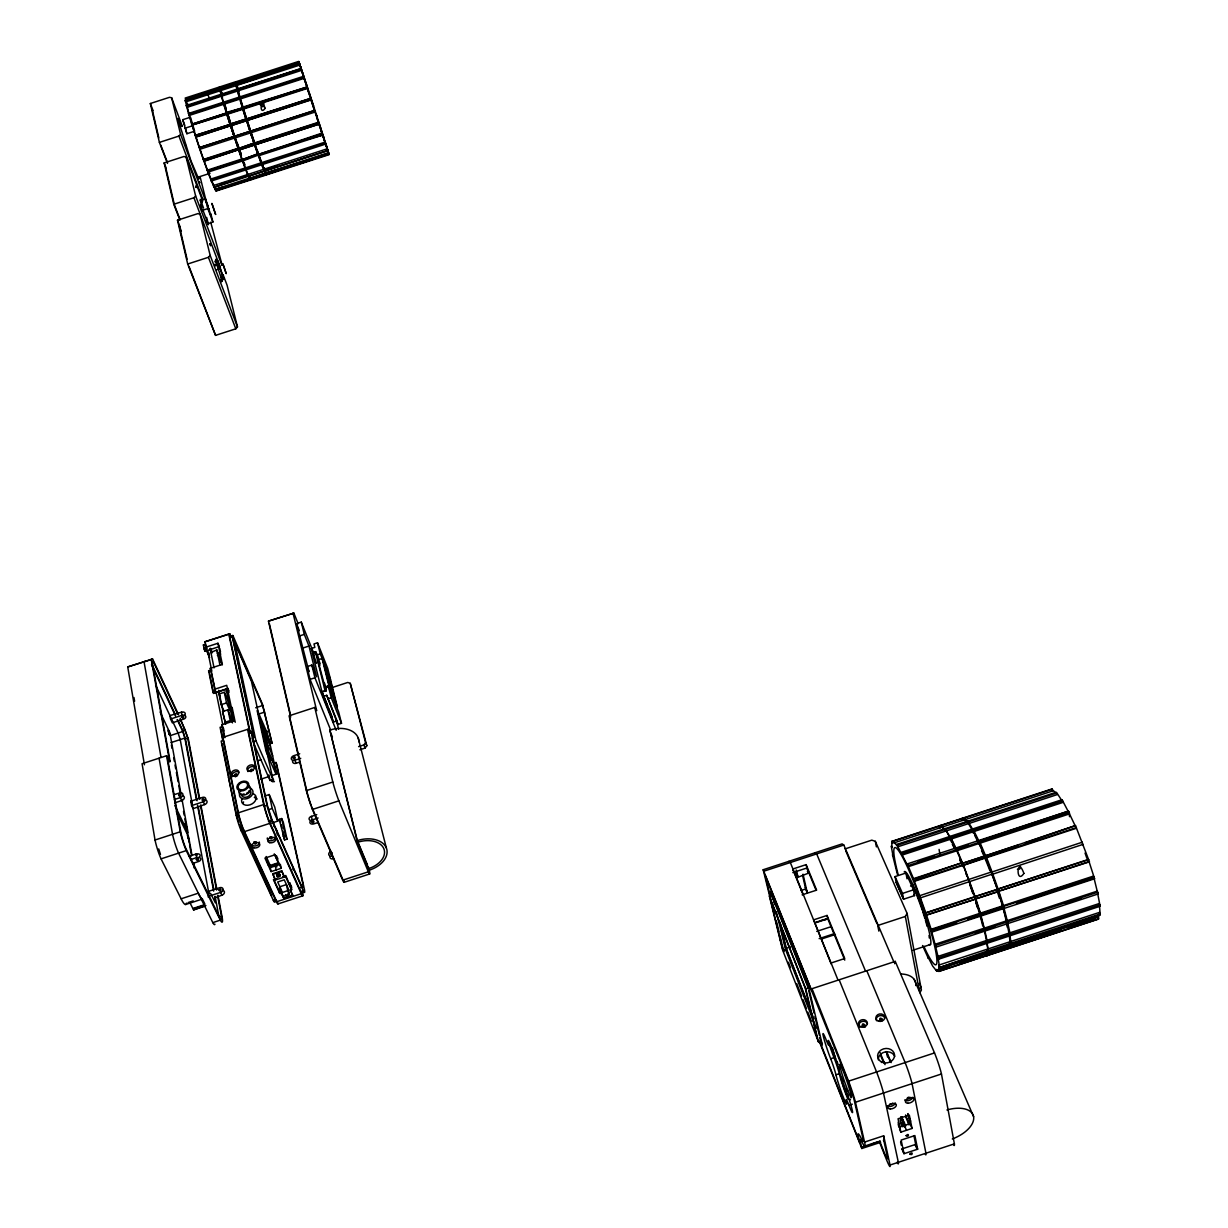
<?xml version="1.0" encoding="UTF-8"?>
<svg xmlns="http://www.w3.org/2000/svg" width="1228" height="1228" viewBox="0 0 1228 1228"><rect width="100%" height="100%" fill="white"/><g stroke="black" fill="none" stroke-linecap="round" stroke-linejoin="round"><path stroke-width="1.5" d="M984.887 855.993L962.645 863.284L956.151 847.903L978.302 840.643L984.887 855.993L964.364 862.716M1017.935 845.171L985.593 855.762L1075.498 825.584L1089.466 861.81L998.84 891.19L1004.381 908.336L1094.578 878.772L1089.052 861.626L1000.636 890.607M1088.745 859.631L997.412 889.256L984.902 855.271M1082.421 842.162L992.07 871.972L985.608 855.041M987.941 951.639L987.957 950.825L939.558 967.51L987.941 951.639L987.266 949.996L986.452 953.711L987.205 955.614L1009.14 948.415L1009.662 942.659L1010.352 944.286L988.279 951.531L986.621 941.845L987.281 943.257L938.637 959.206L938.008 957.779L939.527 966.712M988.279 951.531L986.974 941.722M892.51 1103.281L891.267 1104.555L889.671 1104.202M1010.352 944.286L1009.14 934.462L1009.815 935.859L987.634 943.135L984.672 929.903L985.255 930.977L1007.543 923.671L1003.169 907.906L982.569 914.66M1100.119 906.249L1099.413 904.852L1100.181 914.829L1011.043 944.056L1009.846 934.232L1010.506 935.629L1100.119 906.249L1097.556 892.879L1098.216 893.938L1008.249 923.441L1007.635 922.366L1010.506 935.629M865.095 1026.577C858.372 1026.869 865.279 1023.507 864.942 1027.207M266.967 750.062L264.941 737.23L259.906 719.393L263.652 727.206M1025.134 842.807L1075.498 825.584M1020.499 866.492L1019.608 869.102L1017.413 869.317M250.451 179.948L250.036 178.72M250.681 179.871L250.282 178.643M953.634 1145.11A18.19 1.75 70.4 0 0 954.386 1143.867L941.462 1073.993A18.666 1.873 70.5 0 0 934.523 1052.933L895.258 961.401L812.03 988.693L811.8 990.873L763.187 869.731L842.132 843.897L843.805 845.033L893.892 961.969M251.065 132.731L250.573 131.104L314.475 110.443L314.997 112.07L251.065 132.731L255.148 144.797L318.958 124.166L255.148 144.797M195.206 135.402L230.05 124.427L195.206 135.402L199.811 149.294L250.573 132.885L246.997 120.344L310.96 99.683L314.675 110.965M949.183 967.203L936.795 971.271L936.212 969.537L938.146 969.752L938.975 971.241L938.898 965.868L939.558 967.51M234.517 137.981L230.542 125.931A43.916 1.596 71.6 0 1 226.351 112.147M987.205 955.614L987.604 949.889M265.34 171.383L266.154 175.005L216.527 190.908M1009.186 946.45L1009.83 948.185L1010.368 942.429L1011.043 944.056M894.644 963.704L895.258 961.401M769.419 896.302L770.831 891.697L808.884 988.279L822.3 1044.736L818.401 1041.82L782.589 949.981L769.419 896.302L805.675 988.586L818.401 1041.82M199.811 149.294L203.971 161.328L238.524 149.724L242.438 161.006L207.916 172.166L203.894 160.899L236.697 150.307M1009.83 948.185L1098.4 919.143L1098.983 914.507M219.582 87.034L220.242 90.243M219.336 87.111L219.996 90.319M897.499 874.658L892.464 854.673L893.048 855.993L891.375 846.906L891.328 846.031L891.942 847.596L891.789 841.364L1051.797 789.005L1056.694 793.856L1056.234 792.229L967.802 821.164L968.278 822.806L963.965 817.756L964.533 819.49M939.343 826.091L940.157 827.426M960.956 819.03L961.785 820.35M961.831 818.431L962.261 820.488M975.446 898.85L980.988 915.996L932.021 932.052L926.465 914.906L998.487 891.62L997.765 889.456L974.725 896.686L962.291 862.67L913.494 878.649L925.759 912.742L926.772 915.121L975.784 899.065L975.063 896.885L926.065 912.957M919.311 983.382L920.831 986.882L919.143 989.891L905.343 916.456L907.093 913.402L875.334 841.333L871.803 840.152L844.956 848.932M992.07 871.972L998.118 889.026L1088.33 859.462M358.607 746.624L363.856 744.92L365.576 742.618L350.241 683.305L347.754 682.461L332.42 687.465M359.865 749.771L365.1 748.067L366.819 745.764L350.241 683.305M938.791 971.501L987.097 955.461L938.975 971.241M237.48 326.924L210.157 255.424L200.072 214.179L197.8 213.641L177.492 220.211L187.684 264.02L215.56 335.367L235.807 328.812L237.48 326.924L227.103 285.28L223.051 274.611M189.91 902.641L193.579 909.917L200.962 907.139M187.684 264.02L208.422 257.312L210.157 255.424M173.777 204.262L193.932 197.754L195.62 195.943L186.103 157.015L183.908 156.524L164.153 162.91L173.777 204.262L179.948 220.18M272.263 781.653L274.427 781.637M159.394 142.387L178.92 136.078L180.577 134.374L171.628 97.764L169.495 97.319L150.338 103.505L159.394 142.387L167.468 163.401M220.687 892.203L221.608 891.789M273.046 781.223C275.686 777.877 268.548 780.962 272.754 781.361M255.961 841.763L253.874 841.871M332.235 854.442L330.47 854.028L332.128 852.585M196.25 855.317L197.248 855.072M908.49 1097.157C904.76 1098.814 910.961 1099.72 909.794 1097.157M242.745 181.13L241.333 181.606M764.476 870.99L843.805 845.033M802.13 894.813L816.635 890.146L806.136 864.635L792.935 868.963L793.319 870.637M792.827 872.601L806.903 867.996L806.136 864.635M891.651 841.717L1052.273 789.174M891.789 841.364L892.403 843.053L894.076 842.546L893.508 840.827L894.414 842.746L942.137 827.135L944.286 829.253M942.091 826.828L941.523 825.109L942.475 827.012L964.241 819.89L966.467 821.992M964.932 819.675L1052.841 790.893M796.082 872.049L797.97 877.237L808.469 873.169L807.149 868.196M896.87 844.388L944.885 828.67L945.437 829.407L897.392 845.14L896.87 844.388L897.361 846.031L894.414 842.746M949.336 836.498L945.222 828.562L967.111 821.394L972.576 830.542L972.238 829.1L950.211 836.314L956.32 849.024L968.247 845.125M945.222 828.562L945.775 829.299L967.695 822.131M968.385 821.9L1056.878 792.935L1062.235 801.178L1061.928 799.735L972.929 828.869L973.267 830.312L967.802 821.164M897.392 845.14L897.868 846.767L945.913 831.049M945.775 829.299L946.251 830.942L968.155 823.758M968.846 823.543L1057.339 794.562M901.552 852.247L949.858 836.437L955.983 849.131L955.798 848.011L907.216 863.929L907.415 865.034L897.868 846.767M902.196 853.506L950.549 837.68M950.902 837.557L972.944 830.343L978.47 841.779L978.302 840.643M973.65 830.113L1062.711 800.948L1068.636 812.245L1068.514 811.109L979.008 840.412L979.176 841.548L972.929 828.869M902.565 854.934L950.902 839.108M951.24 839L973.282 831.77M973.973 831.54L1063.018 802.391M800.886 890.561L805.675 888.995L802.544 875.272M991.257 872.172A62.091 8.749 70.4 0 0 985.977 858.925L980.205 846.153L979.299 841.042L1068.514 811.109M918.206 861.503L934.401 856.208M913.494 878.649L907.968 865.617L956.597 849.684L955.798 848.011M956.934 849.576L979.115 842.316M979.806 842.086L1069.358 812.752L979.514 841.456L985.593 855.762M908.167 866.722L956.765 850.804L956.597 849.684M957.119 850.697L979.284 843.436M979.975 843.206L1069.496 813.888L1069.358 812.752M895.074 876.592L905.957 873.016L913.478 889.824L914.522 895.611L903.593 899.188L896.164 882.364L895.074 876.592L902.519 893.416L903.593 899.188L896.164 882.364M915.336 878.772L962.291 862.67M914.292 880.645L963.12 864.65M997.412 889.256L975.078 896.578L963.473 865.264L985.731 857.251M986.437 857.021L1076.373 827.565M914.323 881.366L963.12 865.372M963.473 865.264L985.731 857.973M986.422 857.743L1076.311 828.301M910.562 886.094L913.156 885.25M831.08 962.998L844.741 958.515L827.043 915.459L813.581 919.864L831.141 963.903M902.519 893.416L913.478 889.824M815.085 922.535L827.626 918.437M815.239 922.919L827.779 918.805L827.043 915.459M919.787 895.657L991.549 871.941M816.758 931.377L831.141 926.664M920.57 897.821L992.362 874.09M992.869 874.136L1083.25 844.311M809.528 1008.925L785.843 948.4L790.479 946.88M780.041 922.274L786.611 949.305L783.019 950.487L763.187 869.731M819.137 938.637L833.536 933.925M821.578 938.975L835.424 934.447M905.343 916.456L877.728 925.498L878.864 931.131M925.759 912.742L974.725 896.686M998.134 891.421L975.784 898.742L981.341 915.888L1003.675 908.566L998.487 891.62M930.977 929.35L979.929 913.31M980.266 913.187L1002.601 905.88M1003.291 905.65L1093.457 876.086M931.423 930.026L980.404 913.97M980.758 913.862L1003.092 906.54M1003.798 906.31L1094.025 876.731M933.387 930.778L956.95 923.057M967.817 919.496L980.512 915.336L980.988 915.996M1016.492 903.532L1092.214 878.711M913.033 950.211L930.548 944.47M932.021 932.052L931.576 931.377L935.076 944.286L983.92 928.276L984.503 929.366L984.917 931.1L936.074 947.11L935.506 946.02L938.637 959.206M981.341 915.888L980.85 915.213L984.257 928.168L1006.53 920.862M1004.381 908.336L1003.875 907.676L1007.236 920.632L1097.203 891.129L1098.216 893.938M935.076 944.286L935.644 945.376L984.503 929.366M984.257 928.168L984.856 929.243L1007.144 921.936M1007.236 920.632L1007.85 921.706L1097.863 892.188M975.278 932.973L984.319 930.01L984.917 931.1M986.376 929.335L994.941 926.526M1065.183 903.501L1081.377 898.19M937.778 956.474L986.422 940.525L984.319 930.01M986.775 940.402L1008.955 933.126L1006.929 922.596L1007.543 923.671M1009.662 932.896L1099.275 903.516M938.407 957.901L987.082 941.937L986.422 940.525M987.419 941.815L1009.631 934.539L1008.955 933.126M1010.322 934.308L1099.981 904.913M938.883 965.07L987.281 949.183M987.619 949.075L1009.692 941.83M1010.398 941.6L1099.551 912.358M988.294 950.718L1010.383 943.472M1011.074 943.242L1100.273 913.985M938.33 969.491L986.452 953.711M986.79 953.603L1008.725 946.404M1009.416 946.174L1098.047 917.116M939.957 969.798L948.799 966.896M1006.975 947.816L1019.547 943.687M1089.574 920.724L1094.962 918.958M959.805 963.719L982.814 956.167M984.933 955.476L1004.918 948.922M1007.42 948.108L1061.33 930.425M1068.514 928.061L1095.468 919.219M987.435 955.353L1009.385 948.154M1010.076 947.924L1098.722 918.851M830.665 1058.72A12.004 0.783 71.1 0 1 835.961 1074.807A17.023 1.121 71 0 0 845.585 1102.544L846.338 1103.895A17.023 1.121 71 0 0 846.399 1101.485A12.265 0.814 71 0 1 848.932 1105.307A17.299 1.151 71 0 0 852.171 1109.82A17.299 1.151 71 0 0 844.695 1087.056A12.418 0.829 71 0 1 839.123 1070.217L837.342 1063.755A17.223 1.151 71.1 0 0 830.389 1044.337A17.223 1.151 71.1 0 0 828.593 1043.447A12.142 0.814 71.1 0 1 826.352 1040.362A16.946 1.121 71.1 0 0 823.374 1036.447A16.946 1.121 71.1 0 0 830.665 1058.72L833.996 1057.63A12.004 0.798 71.1 0 1 839.292 1073.717A17.023 1.136 71 0 0 847.873 1099.121M835.961 1074.807L839.292 1073.717M881.428 1062.481L884.099 1061.606M812.03 988.693L848.563 1081.162L934.523 1052.933M880.184 1140.996L880.476 1142.393L861.841 1148.502L859.892 1139.707A43.978 2.87 70.9 0 1 862.624 1143.176L863.161 1144.25A32.25 2.149 71 0 0 864.834 1143.299L855.471 1102.237L941.462 1073.993M848.932 1105.307L852.309 1104.187M908.014 1113.596L910.071 1123.635L898.896 1127.304L898.19 1123.973M864.573 1142.071L883.653 1135.793L890.039 1165.034L954.386 1143.867M900.861 1132.139L912.051 1128.455L909.319 1115.085L898.052 1118.785L900.861 1132.139L899.541 1128.916M861.549 1147.121L878.496 1141.549M871.327 1144.189L879.785 1141.411L880.476 1142.393M904.008 1153.691L901.137 1140.075L914.875 1135.562L917.654 1149.208L904.008 1153.691L902.058 1148.871L915.689 1144.389L913.97 1135.992M144.428 764.768L127.727 666.927L152.625 659.052L178.536 714.696M205.966 647.141L217.939 643.257L219.382 646.573L205.045 651.239L204.308 649.581L206.703 648.798L204.876 641.814L228.761 634.047L229.882 633.909L231.386 637.424M290.683 717.121L268.456 621.138L293.876 613.094L298.158 623.701M152.625 659.052L127.727 666.927M229.882 633.909L204.876 641.814M293.876 613.094L268.456 621.138M204.308 649.581L203.372 644.961L205.767 644.193M250.42 733.362L229.636 636.426L232.921 635.536L262.546 704.442L272.002 743.155L269.653 743.922L270.329 745.488L268.717 738.197M301.29 622.12L304.298 634.385L308.98 646.051L316.532 676.751L311.82 665.085L306.969 666.666L308.995 671.67L296.516 623.67L301.29 622.12L313.923 653.618M222.176 664.87L216.788 649.904L210.924 652.559M217.233 653.25L220.426 652.221M217.325 655.169L220.794 654.048M299.494 635.951L304.298 634.385M228.976 692.377L228.193 688.647L213.611 693.39L212.874 691.732L215.299 690.934L210.28 668.308L222.36 664.394L217.939 643.257M212.874 691.732L208.607 670.764L211.016 669.981L210.28 668.308M330.501 679.514L327.707 668.385L317.53 642.797L313.984 643.948L314.844 647.371L311.298 648.538L316.548 663.381M302.61 648.123L308.98 646.051M312.357 652.805L315.888 651.654L316.732 655.077L320.308 653.925L317.53 642.797M320.155 663.611L315.504 652.145L312.434 653.142L321.951 691.717L332.281 717.29M214.562 689.276L226.735 685.316L234.149 720.836L221.807 724.858L224.294 737.03M213.549 693.083L228.132 688.325M223.972 710.92L221.178 704.672L218.983 694.02L224.325 692.285L227.733 699.991L229.958 710.628L226.535 702.938L224.325 692.285M226.106 691.564L228.715 690.719M184.891 714.788A2.963 2.057 -11.5 0 0 184.553 712.516A2.963 2.057 -11.5 0 0 181.422 712.194L169.909 715.571L170.569 719.025L172.319 722.816L183.755 719.086A2.963 2.057 -11.5 0 0 185.689 716.277A2.963 2.057 -11.5 0 0 182.005 715.31L170.569 719.025M221.178 704.672L226.535 702.938M330.685 730.092L310.055 679.36L314.936 677.779L311.82 665.085M225.645 724.244L222.59 711.549L227.963 709.799L232.506 722.893M177.937 720.207L182.726 730.445L185.029 729.693L187.746 738.166L199.105 798.123M170.385 735.557L182.742 731.52L184.845 738.089L196.434 799.674M255.7 707.758L262.638 705.501L272.002 743.155M324.514 687.143L328.874 685.715L322.089 658.515L317.76 659.927L326.08 691.042M323.118 696.491L322.028 692.07L325.62 690.888L324.745 687.373L328.352 686.191L338.606 711.795L341.507 723.307L337.915 724.474L326.725 695.309L323.118 696.491L333.463 722.064L337.025 720.897L326.725 695.309M324.898 688.094L329.257 686.667M224.801 722.356L230.204 720.59L227.963 709.799M321.951 691.717L325.052 690.704L315.504 652.145M170.938 742.618L184.845 738.089M257.803 714.328L264.757 712.056M221.807 724.858L222.56 726.515L220.088 727.314L222.744 740.392M197.094 800.763L185.428 738.918L187.746 738.166M327.615 698.885L331.238 697.719L328.352 686.191M151.182 659.298L169.142 758.704L166.563 755.742L142.08 763.724L155.035 840.013A16.302 2.41 72.7 0 0 161.052 858.848L181.759 900.063A28.167 4.068 72.8 0 0 186.41 903.117M228.761 634.047L249.837 732.41L247.611 729.325L222.667 737.46L238.002 812.936A16.286 1.873 72.6 0 0 244.05 831.77L276.346 901.843A15.872 1.765 72.7 0 0 278.265 903.087M293.031 613.14L316.686 710.628L314.752 707.451L289.071 715.817L306.371 790.632A16.286 1.428 72.4 0 0 312.419 809.467L342.689 880.184A15.872 1.351 72.5 0 0 344.239 880.921M232.921 635.536L232.015 635.644L253.29 734.421L251.095 731.335L248.593 732.149L264.665 807.18A13.6 1.428 72.5 0 0 268.963 820.565L301.075 892.173A13.247 1.335 72.6 0 0 302.226 892.096M167.653 762.327L170.139 761.514L152.072 661.662L153.254 661.447L177.876 714.343M271.327 741.589L268.978 742.357L266.599 731.612L268.932 730.86M253.705 743.4L270.037 780.486L272.969 779.534L251.418 681.233L234.702 642.413L255.946 740.745L252.968 741.727L252.17 738.013M257.496 760.853L261.057 759.687M173.593 794.884L179.441 792.966A3.224 2.302 -26.5 0 1 182.911 794.301A3.224 2.302 -26.5 0 1 180.286 797.601L174.422 799.52M299.693 753.762L293.845 755.665A3.208 2.318 -23.8 0 0 291.328 758.935A3.208 2.318 -23.8 0 0 294.889 760.239L300.753 758.321M257.159 710.72L266.092 751.521L276.008 774.254L273.583 763.248L275.947 762.481L276.638 764.031L304.513 889.87A13.247 1.32 72.6 0 1 303.562 891.359L271.526 819.721A13.6 1.412 72.5 0 1 267.243 806.351L251.095 731.335M174.652 802.882L181.713 800.564A3.224 2.302 -26.5 0 0 184.338 797.893A3.224 2.302 -26.5 0 0 182.45 795.759M292.771 760.685A3.193 2.318 -23.9 0 0 293.292 762.956A3.193 2.318 -23.9 0 0 296.178 763.248L299.709 762.097M191.599 805.599L190.8 801.209L202.451 797.417A3.039 2.18 -26.2 0 1 205.721 798.676A3.039 2.18 -26.2 0 1 203.28 801.792L191.599 805.599L193.088 808.699L204.6 804.586A3.024 2.18 -26.2 0 0 206.979 802.375A3.024 2.18 -26.2 0 0 205.905 800.195M260.75 779.227L269.239 776.464M272.631 775.359L278.388 773.471M264.465 796.082L269.193 794.531L274.765 807.103L277.804 821.071L271.495 823.128M155.035 840.013L180.24 831.786L166.563 755.742M238.002 812.936L263.682 804.57L247.611 729.325M306.371 790.632L332.803 782.021L314.752 707.451M236.16 815.254L238.739 814.425L223.665 740.284L221.163 741.098L236.436 816.39A13.6 1.566 72.6 0 0 240.734 829.775L273.69 901.122A13.247 1.474 72.7 0 0 274.949 901.014M264.388 806.044L266.952 805.215M269.039 809.528L272.217 808.5L277.804 821.071M268.441 821.148L272.063 819.982L302.303 887.66L303.362 886.063L275.947 762.481M241.148 830.788L243.712 829.944L276.177 900.308A13.247 1.474 72.7 0 0 276.975 901.367M269.377 821.578L271.941 820.734M279.232 819.337L281.657 818.554L283.3 822.269L287.014 839.154L284.574 839.937L279.232 819.337L280.337 821.824M161.052 858.848L186.272 850.62L220.303 920.156L212.812 922.612L178.567 853.138A16.302 2.287 72.7 0 1 172.534 834.303L159.072 758.183M244.05 831.77L269.73 823.389L301.259 893.708L276.346 901.843M312.419 809.467L338.867 800.84L368.339 871.803L342.689 880.184M188.866 856.361L196.004 854.043A3.239 2.134 -11.9 0 1 199.412 854.32A3.239 2.134 -11.9 0 1 199.78 856.653M310.039 820.212A3.224 2.134 -14 0 1 309.18 818.232A3.224 2.134 -14 0 1 311.405 816.374L316.747 814.64M190.754 859.554L196.664 857.62A3.239 2.134 -11.9 0 1 200.671 858.572A3.239 2.134 -11.9 0 1 198.568 861.519L192.658 863.438M318.344 822.422L313.923 823.865A3.224 2.134 -14 0 1 310.009 822.883A3.224 2.134 -14 0 1 312.219 819.905L318.129 817.986M282.916 836.222L285.356 835.424L287.014 839.154M269.377 865.679L277.774 862.931M278.48 862.777L278.649 863.56L270.574 866.2L266.154 856.499M265.647 857.512L270.267 867.628L280.337 864.343L281.197 868.303L271.112 871.588L264.941 858.096L275.087 854.78L281.197 868.303M181.115 898.804L198.307 893.186L198.951 894.46A28.198 3.868 72.8 0 0 202.19 898.865M272.708 873.737L275.41 880L272.708 873.737L281.703 870.805L284.389 877.068L281.703 870.805M272.846 874.397L281.841 871.466M188.114 902.565L193.226 900.891M210.218 895.78L220.564 892.403A3.147 2.333 -27.5 0 0 223.082 889.087A3.147 2.333 -27.5 0 0 219.674 887.721L207.624 891.651L208.054 893.999M185.781 904.468L201.162 899.449M222.56 890.331A3.147 2.333 -27.5 0 1 224.432 892.51A3.147 2.333 -27.5 0 1 221.915 895.181L214.915 897.821M276.776 878.496L273.414 879.586L279.738 893.385L278.894 889.425M282.716 876.546L285.802 875.533L291.558 889.517M192.842 908.505L204.631 904.652M194.853 908.49L203.219 905.757M202.605 906.602L205.905 905.527M193.579 909.917L205.352 906.08M287.751 890.699L286.431 884.605L279.861 886.754L281.166 892.848L287.751 890.699L289.409 894.368L282.839 896.517L281.534 890.423L277.697 881.98L284.267 879.831L288.104 888.289L289.409 894.368M281.166 892.848L283.944 898.681L292.847 895.765L290.207 889.594L291.558 889.855L285.587 876.669L274.212 880.384L280.23 893.554L281.289 892.51M299.325 887.997L302.84 886.862M217.556 895.534L221.47 916.134L218.983 916.948L215.1 896.333M273.368 900.538L275.855 899.725M300.768 891.589L303.255 890.776M281.918 893.892L283.806 898.021L292.709 895.12M277.942 903.946L302.794 895.826M344.086 882.333L369.659 873.968M200.195 200.532L205.398 198.844L207.931 205.567M203.556 208.115L200.241 199.32L202.313 211.155M202.589 210.28L207.824 208.591L205.398 198.844M207.686 223.726L212.889 222.053L210.863 213.918M214.808 261.717L217.77 260.766L223.757 279.293L220.794 280.26M216.788 269.746L219.766 268.794M185.996 98.808L202.129 93.604M212.889 90.12L218.277 88.385M220.303 87.725L232.384 83.826M250.681 77.932L266.814 72.713M288.334 65.775L299.095 62.29L299.494 63.503M219.751 88.355L185.535 99.407L185.643 101.417L185.228 100.22L219.582 89.137L221.24 95.385M219.996 88.278L235.607 83.243L235.223 81.908L185.167 98.071L186.395 100.021M236.098 83.074L299.156 62.72L298.742 61.4L235.684 81.831L236.405 85.024L258.11 78.009M235.5 83.995L219.935 89.537L235.5 83.995L237.219 90.227M299.095 62.29L299.601 63.825L236.114 84.318L299.325 63.395L302.472 73.235L300.906 68.492L237.342 89.015L237.572 89.859L301.182 69.321L300.906 68.492M199.458 102.415L186.748 106.514L185.305 100.711L219.689 89.613M185.72 101.893L220.104 90.795M222.253 98.071L220.334 90.718L236.022 85.653M301.259 69.535L237.71 90.058L236.513 85.499L299.847 65.053M223.435 103.137L223.128 102.292L188.513 113.483L188.836 114.296L186.364 105.47L220.856 94.326L223.435 103.137L190.662 113.713M236.851 89.168L237.081 90.012L221.332 95.109L221.101 94.249L236.851 89.168L237.449 91.072L239.46 97.948L239.153 97.119L223.373 102.216L226.689 112.961L242.499 107.864L239.153 97.119M237.434 89.322L301.013 68.799M237.495 89.537L301.075 69.014M186.579 106.329L221.086 95.185L220.856 94.326M210.341 98.9L219.428 95.968M221.485 95.308L226.719 93.604M186.963 107.373L221.47 96.229M224.54 106.191L221.715 96.152L237.449 91.072M239.66 96.966L303.423 76.366L303.7 77.21L239.967 97.795L239.66 96.966L243.006 107.696L306.877 87.065L242.776 107.143L246.628 119.07L310.561 98.409L230.173 124.105L245.999 118.993L246.49 120.513L195.851 137.152M225.43 102.492L237.71 98.516M188.513 113.483L188.836 114.634L223.465 103.459L226.443 113.037L191.783 124.243L226.443 113.037M223.711 103.382L239.506 98.271M239.997 98.117L303.792 77.517L309.195 93.957M188.836 114.634L189.173 115.463L223.772 104.288M224.018 104.211L239.813 99.115M240.304 98.946L304.068 78.362M182.726 119.699L190.478 117.197L194.653 131.212L186.886 133.729L182.726 119.699L184.768 125.317M230.296 124.335L226.459 112.408L242.499 107.864M191.537 123.69L191.952 125.087L226.643 113.882L230.05 124.427M226.888 113.79L242.714 108.678L246.122 119.223M243.221 108.525L307.138 87.879L318.958 124.166M191.952 125.087L226.873 114.434M227.119 114.357L242.944 109.246M243.436 109.077L307.322 88.447M184.845 128.265L192.627 125.747M195.697 136.922L230.419 125.701L229.928 124.181M246.613 120.743L230.787 125.855L238.616 150.138M311.052 99.928L247.12 120.59L250.573 131.104M234.011 136.446L199.32 147.652L233.98 136.554M250.067 131.258L234.256 136.369L250.067 131.35M250.558 131.196L314.491 110.535M203.387 159.456L238.017 148.266M250.589 132.793L254.058 143.077L238.355 148.619L238.861 150.062L254.656 144.95L238.861 150.062M254.549 142.924L318.359 122.309M203.464 159.886L238.109 148.695M238.355 148.619L254.058 143.077M254.656 143.338L318.482 122.723M207.271 170.201L241.793 159.026M242.683 160.929L245.984 169.848L261.671 164.767L258.233 155.127L242.683 160.929L242.238 159.671L257.788 153.868L254.549 144.536M305.987 139.685L322.565 135.111L258.939 155.68L258.494 154.421L321.92 133.131L318.221 121.802M207.44 170.907L241.993 159.747M242.238 159.671L257.788 153.868M258.494 154.421L322.15 133.837L322.565 135.111M218.63 167.929L242.254 160.285L245.738 169.924L211.339 181.038L207.916 172.166M244.249 159.64L249.499 157.952M264.189 153.193L298.711 142.034M197.862 177.231L210.034 173.302M210.679 179.104L245.078 167.99M245.324 167.914L261.027 162.833M261.518 162.679L324.913 142.172L325.558 144.121L262.163 164.613L258.939 155.68M210.955 180.071L245.37 168.942M245.615 168.865L261.38 163.815L264.127 171.153L248.517 176.203L245.707 168.881L245.984 169.848M261.81 163.631L325.22 143.123L325.558 144.121M211.339 181.038L211.062 180.086L213.396 185.597L247.657 174.529L248.01 175.65L214.025 187.362L264.127 171.153M247.902 174.437L263.529 169.387M262.163 164.613L261.886 163.662L264.02 169.234L327.139 148.818L327.722 150.599L264.634 170.999L327.722 150.599M220.886 183.893L226.29 182.158M276.899 165.795L264.281 169.878L265.662 174.591L249.975 179.365L265.662 174.591M215.222 189.25L249.33 178.213L249.867 179.687L215.79 190.708L213.672 186.226M265.125 173.117L249.576 178.137L249.867 179.687M328.459 152.64L265.616 172.948L266.154 174.422L328.95 154.129L327.369 149.478M217.187 188.912L222.575 187.178M274.719 170.308L265.755 173.209L310.914 159.179M217.863 189.265L250.021 178.858M251.986 178.229L265.263 173.363M318.052 156.862L326.986 153.976M215.621 190.463L249.729 179.441M271.173 836.928L269.884 836.882M145.487 661.37L144.014 661.631L161.022 757.384M203.372 644.961L204.37 644.823M270.636 757.415L273.583 763.248M229.636 636.426L230.542 636.304M805.675 988.586L808.884 988.279M253.214 770.478C246.582 770.662 255.577 766.748 250.957 771.721M237.541 775.589L235.285 776.833M292.893 869.148L293.415 869.977M815.131 852.723L816.681 853.92L865.586 971.241M936.795 971.271L932.635 966.022L928.03 957.057L928.368 958.423L922.566 945.529M788.913 861.304L790.325 862.532L838.095 980.297M882.241 1020.253C879.002 1019.885 879.171 1020.668 882.303 1020.591M942.475 827.012L945.698 830.205M260.612 721.112L261.641 722.141M1094.578 878.772L1094.025 878.127L1097.203 891.129M170.139 761.514L167.561 758.551L181.268 834.395A13.6 1.873 72.7 0 0 185.551 847.78L220.196 918.59A13.247 1.765 72.9 0 0 221.577 916.963L221.47 916.134M271.311 757.676L270.59 757.108L270.881 760.285L269.024 756.54M796.573 873.001L797.479 875.641L797.095 874.858M861.841 1148.502L818.969 1040.638M1061.928 799.735L1062.711 800.948M946.251 830.942L949.689 836.391M972.238 829.1L972.944 830.343M841.61 1077.524C838.233 1073.303 851.019 1108.009 847.458 1093.887M216.527 261.134L215.867 259.231L216.527 261.196M185.75 824.817L186.978 829.253L186.134 825.293M207.609 205.444L210.986 215.898L210.541 213.887M266.154 174.422L328.95 154.129M169.218 734.144L169.464 733.607M974.618 835.193L980.005 845.739M181.667 126.116L177.692 118.395L190.939 160.791L198.767 179.042L198.66 177.431M952.636 844.081L954.847 848.425M952.299 844.189L954.494 848.548M270.82 759.84L266.353 748.758L261.38 724.305M202.374 898.927L204.846 903.946M176.387 811.785L188.667 837.082L192.013 855.425M220.564 892.403L221.915 895.181M174.944 805.645L188.099 832.784L181.99 799.336M180.286 797.601L181.713 800.564M1069.496 813.888L1075.436 826.337M192.673 806.504L208.745 892.741M203.28 801.792L204.6 804.586M160.116 712.04L169.756 732.425L180.961 793.764M190.8 801.209L192.121 804.018M923.855 946.312L926.695 952.36A62.091 7.061 70.7 0 0 933.357 940.848A62.091 7.061 70.7 0 0 902.887 857.789A62.091 7.061 70.7 0 0 898.159 874.551M155.588 685.04L178.106 733.039L180.209 739.594L192.044 803.097M151.505 664.64L175.527 716.093M177.139 719.516L182.742 731.52M180.148 718.18L188.344 739.01L199.765 799.244M180.27 719.454L185.029 729.693M151.658 663.934L175.558 715.095M248.163 175.082L249.33 178.213M271.634 895.688L239.552 824.556M368.17 866.676L369.306 870.176A24.391 15.903 -14.8 0 0 386.313 847.857A24.391 15.903 -14.8 0 0 357.056 840.658L329.871 730.077A23.393 15.933 -14.5 0 1 358.898 741.85M228.454 777.14L236.267 813.642M328.551 152.901L329.181 154.621L266.645 174.852L266.23 173.486M275.456 863.76L276.868 866.876M276.469 855.778L277.973 859.078M274.826 854.688L277.021 859.539M274.258 853.859L278.649 863.56M290.361 890.254L292.847 895.765M907.216 863.929L907.968 865.617M222.59 711.549L225.277 722.448M208.607 670.764L209.343 672.422M218.983 694.02L219.827 695.908M206.565 650.702L209.65 657.671M185.919 825.185L185.213 823.389L185.935 827.319M186.134 827.426L186.656 828.24L185.873 824.602M206.488 649.597L209.297 655.952M1099.459 913.202L1100.181 914.829M956.765 850.804L962.307 863.391M959.651 858.633L963.074 866.415M959.989 860.306L962.721 866.538M327.139 148.818L317.208 118.533M255.946 740.745L272.969 779.534M218.139 655.338L221.163 662.214M266.476 741.727L272.631 755.88M274.796 765.658L268.625 751.505L264.342 732.026L270.498 746.194L274.443 764.031M210.525 648.353L211.922 651.638M914.108 979.284L973.62 1116.682M257.512 710.628L266.599 731.612M268.978 742.357L265.939 734.989M262.638 705.501L232.89 638.023L254.273 737.214L252.078 734.16L267.397 805.445L272.063 819.982M845.693 850.682L876.992 923.763M236.39 84.241L237.833 87.648M294.889 760.239L296.178 763.248M866.799 970.734L905.128 1062.573A18.666 1.673 70.7 0 1 912.066 1083.649L925.943 1153.23A18.19 1.566 70.6 0 1 925.313 1154.427M260.198 104.779L262.93 106.867L263.943 103.566M962.645 862.563L963.473 864.543M357.241 840.32L367.494 865.034M357.056 840.658L369.306 870.176M886.892 1052.273L891.16 1062.604M886.109 1051.536L890.423 1062.005M243.712 829.944L243.297 828.931A13.6 1.566 72.6 0 1 238.999 815.561M806.903 867.996L815.991 890.1M827.779 918.805L844.772 960.127M907.799 1114.21L910.623 1121.087M910.071 1123.635L912.051 1128.455M880.077 1052.55L885.035 1064.63M905.573 1114.947L909.104 1123.543M880.768 1055.788L883.592 1062.696M905.527 1116.39L909.042 1124.986M915.689 1144.389L917.654 1149.208M915.136 1144.573L917.101 1149.393M901.674 1116.759L905.681 1126.091M901.413 1116.835L904.929 1125.431M901.137 1116.927L906.448 1130.297M900.845 1117.173L905.051 1127.473M805.307 887.368L806.98 891.482M842.301 1079.028L843.129 1081.07M805.675 888.995L807.349 893.109L803.035 874.213M898.144 1122.254L899.464 1125.477M839.154 979.79L876.577 1071.952A18.666 1.474 70.8 0 1 883.5 1093.043L898.328 1162.302A18.19 1.381 70.8 0 1 897.085 1162.271M793.211 870.36L803.235 895.074M329.871 730.077L357.716 842.255A21.782 14.199 -14.8 0 1 383.842 848.686A21.782 14.199 -14.8 0 1 368.646 868.61M330.961 733.469L332.404 737M903.931 1153.384L902.058 1148.871M322.718 693.774L327.538 705.701M328.92 709.109L333.463 722.064M314.936 677.779L336.18 730.292M324.745 687.373L326.126 690.781M296.516 623.67L299.34 630.67M300.722 67.279L300.369 66.389L300.952 68.369M316.578 653.357L318.62 658.469M328.874 685.715L331.621 692.561L324.821 665.376M318.727 662.352L319.909 665.3M311.298 648.538L314.046 655.353M331.238 697.719L341.507 723.307M209.942 648.461L211.83 653.219M320.308 653.925L330.562 679.79L337.393 706.975L334.676 700.206L327.861 673.021M879.785 1141.411L885.373 1155.471L887.844 1158.94L883.838 1140.628M879.233 1141.411L886.831 1160.506A18.19 1.32 70.8 0 0 890.039 1165.034M807.901 987.097L773.272 899.188L774.592 904.591M247.657 174.529L245.462 168.957L245.738 169.924M220.042 267.136L219.152 265.294L222.345 274.443M365.576 742.618L366.819 745.764M363.856 744.92L365.1 748.067M807.594 871.419L807.963 872.202L807.794 871.358M770.647 900.047L805.184 987.987L817.173 1038.028M786.611 949.305L813.888 1018.948M816.328 1028.235L785.582 949.643L776.357 911.79M819.521 1037.614L822.3 1044.736M820.289 1042.772L859.723 1142.516L857.835 1134.35A50.041 3.27 70.9 0 1 861.519 1139.001A26.202 1.75 71 0 0 862.578 1140.797L862.823 1141.073A26.202 1.75 71 0 0 862.655 1137.143L853.859 1098.722L848.517 1082.451L765.151 875.242L770.524 897.177M788.361 962.23L790.448 967.572M796.711 983.613L801.577 996.077M802.974 999.638L806.458 1008.556M807.84 1012.118L811.324 1021.036M814.103 1028.158L816.19 1033.5M189.035 266.476L215.56 335.367M311.636 806.642L342.443 878.665A13.247 1.121 72.5 0 0 343.149 879.739M177.492 220.211L180.24 227.303M181.391 231.217L179.303 225.86L187.07 259.185M179.979 219.305L174.468 205.091L165.933 168.405M160.761 145.088L167.53 162.679M164.153 162.91L166.194 168.175M1097.74 917.408L1098.4 919.143M150.338 103.505L153.07 110.643M208.422 257.312L235.807 328.812M914.062 894.383L914.522 895.611M218.031 267.013L215.468 260.29L222.176 281.074L220.84 275.655M168.881 733.331C171.444 740.254 167.914 727.467 168.574 732.364M169.096 734.298L168.727 732.855M202.866 209.973L208.438 224.693L206.642 217.417M195.62 195.943L221.854 265.079M193.932 197.754L220.441 267.765M223.373 102.216L223.68 103.045M180.577 134.374L206.35 202.82M207.471 206.012L209.481 211.323M207.824 208.591L212.889 222.053M178.92 136.078L202.773 199.258M186.103 157.015L202.743 201.054M210.725 222.207L222.084 265.064M171.628 97.764L182.358 126.377M1008.495 946.681L1009.14 948.415M186.364 105.47L186.748 106.514M939.973 827.795L939.19 825.845L939.635 827.902M986.222 953.972L986.867 955.722M261.318 163.785L261.671 164.767M243.436 162.203L244.664 165.55M202.006 202.727L201.561 201.208L201.991 202.313M807.425 871.343L808.469 873.169M207.762 94.003L209.62 99.146M221.101 94.249L221.715 96.152M224.371 103.198L226.182 108.785M224.079 103.659L225.952 108.862M316.885 116.169L317.361 117.627M267.029 738.197L265.202 732.732M237.342 89.015L238.524 92.468M257.312 150.476L260.843 160.315A43.916 1.32 71.7 0 0 263.084 166.194M257.987 154.575L258.448 155.833M238.8 149.263L241.087 155.726M238.57 149.355L242.039 158.949M237.971 145.579L238.969 148.388M237.741 145.656L238.723 148.481M258.294 153.7L254.503 142.402A43.916 1.32 71.7 0 1 250.865 131.58M208.806 208.484L209.282 209.865M196.066 186.61C195.052 184.123 197.048 189.419 196.004 186.794M206.657 221.332C205.675 218.876 207.639 224.11 206.611 221.547M326.172 145.81L327.569 149.678L326.894 147.406M219.827 89.045L220.334 90.718M249.576 175.926L249.959 177.078M249.683 176.448L250.082 177.6M301.981 70.948L299.325 63.395M236.006 83.826L236.513 85.499M254.15 143.507L254.656 144.95M185.674 145.764L185.259 144.643L185.75 145.994M832.338 1047.576L835.485 1058.92L829.637 1044.061M300.676 66.911L304.037 77.088M320.922 128.618L316.21 114.311M216.113 189.695L216.496 191.061M209.297 654.493L208.729 652.605M306.401 84.425L303.623 76.366L306.954 86.988M1051.797 789.005L1052.365 790.725M303.04 73.956L302.702 72.943L308.458 90.672M324.023 138.257L324.284 139.04L318.727 122.094M321.46 131.657L324.913 142.172M998.471 889.225L999.193 891.39M964.241 819.89L963.274 817.986L963.842 819.705M975.416 896.778L976.137 898.957M942.137 827.135L941.185 825.216L941.753 826.935M215.299 264.864C216.205 268.042 214.363 262.055 215.253 265.11M780.425 940.049L784.185 951.531M316.87 116.2L309.349 93.098M310.469 98.163L310.96 99.683M306.693 86.497L307.138 87.879M246.506 118.824L246.997 120.344M249.714 178.398L250.113 179.61M230.173 124.105L230.664 125.624M215.391 189.496L215.79 190.708M199.427 182.251C200.333 185.274 198.476 179.426 199.366 182.435M303.423 76.366L303.792 77.517M236.636 815.469L238.969 822.745M323.056 135.326L326.801 146.93L326.541 146.086M320.938 128.94L324.361 139.838M304.728 80.296L301.52 70.38L237.94 90.903L239.967 97.795M182.726 730.445L185.428 738.918M158.719 848.916L160.469 854.381M845.954 1088.975L846.783 1091.585M838.617 1066.871L839.445 1069.496M305.91 82.644L313.539 106.13L313.094 104.518M192.197 125.624L195.359 135.633M325.343 142.494L328.321 151.75M264.02 169.234L264.634 170.999M242.284 107.297L242.714 108.678M247.918 175.159L248.271 176.279M226.213 112.485L226.643 113.882M213.396 185.597L214.025 187.362M169.541 733.346L168.175 729.969L168.451 731.903M328.091 151.105L328.751 153.27M189.173 115.463L191.783 124.243M223.128 102.292L223.465 103.459M186.886 133.729L185.428 128.403M299.156 62.72L299.709 64.577M240.611 99.361L239.03 93.927M944.885 828.67L945.36 830.312M967.111 821.394L967.587 823.036M223.941 103.106L224.785 106.099M263.421 726.408L265.34 733.254M240.596 152.947L241.409 155.91M239.475 149.801L241.164 155.987M239.23 149.893L240.841 155.802M796.174 869.992L797.939 876.608M264.373 167.714L265.616 172.012M980.512 915.336L983.92 928.276M237.664 88.8L238.708 92.76M837.941 1064.569L837.22 1061.468M358.131 737.752L386.359 847.949M329.426 676.92L336.242 704.12M224.663 103.935L225.369 106.729M221.838 95.339L222.498 97.994M323.24 661.431L330.04 688.616M337.025 720.897L337.915 724.474M336.318 719.961L338.621 729.232M200.087 176.771L206.55 202.712M935.644 945.376L936.074 947.11M324.56 683.106L325.911 688.54M222.56 274.473L223.757 279.293M772.765 906.31L774.101 911.79M776.342 920.923L779.028 931.899M779.933 935.552L781.714 942.858M781.422 930.241L785.843 948.4M770.831 891.697L772.627 899.08M306.969 666.666L310.055 679.36M808.791 990.812L814.087 1013.054M814.962 1016.769L819.383 1035.311M984.856 929.243L985.255 930.977M152.057 108.832L158.826 137.874M269.316 623.517L290.361 714.358M290.038 718.641L307.338 793.257A13.585 1.197 72.4 0 0 311.191 805.445M311.405 816.374L312.219 819.905M1007.85 921.706L1008.249 923.441M274.949 766.364L276.607 773.84M267.29 733.269L269.653 743.922M274.688 766.671L276.331 774.147M281.657 818.554L285.356 835.424M281.258 824.755L281.995 828.132M282.732 831.51L284.574 839.937M369.214 869.854L369.444 870.898A15.872 1.182 72.5 0 1 368.339 871.803M268.825 774.929L270.037 780.486M291.757 888.044L291.189 885.419L291.266 888.212M290.023 882.794L291.558 889.855M269.193 794.531L272.217 808.5M276.239 829.376L277.436 834.902M273.383 822.99L274.182 826.674M275.302 865.986L276.147 869.946M279.109 888.258L280.23 893.554M900.585 1141.902L901.291 1145.233M270.267 867.628L271.112 871.588M267.197 860.905L268.026 864.865M886.524 1052.166L887.537 1057.032M219.751 648.338L220.487 651.853M232.107 707.328L235.239 722.279M226.121 689.338L232.721 721.036M216.788 649.904L219.981 665.223M883.653 1135.793L883.914 1137.036A32.266 2.379 70.9 0 1 883.96 1140.689L883.715 1140.566A32.189 2.379 70.9 0 1 883.392 1140.244M210.28 649.443L214.071 667.894M218.676 690.305L223.082 711.718M223.45 728.173L224.033 730.998M207.686 650.886L211.815 671.117M215.944 691.349L222.698 724.474M206.074 645.728L206.703 648.798M211.016 669.981L215.299 690.934M222.56 726.515L224.847 737.706M204.247 647.34L205.045 651.239M209.727 674.295L213.611 693.39M220.84 728.971L223.02 739.747M222.145 743.907L228.853 776.986M875.334 841.333L876.408 846.875M1007.39 927.432L1005.625 918.283A62.091 8.749 70.4 0 0 997.965 891.221M200.839 804.893L216.895 889.625M217.97 895.273L222.253 917.853A15.872 2.103 72.9 0 1 220.303 920.156M200.532 805.614L216.496 889.901M919.311 989.584L919.895 992.715L921.414 990.014L907.093 913.402M181.422 712.194L182.005 715.31M198.153 806.382L213.687 888.842M197.493 805.276L213.657 891.114M214.716 896.716L215.345 902.81L210.863 893.846A38.298 5.127 72.9 0 0 208.514 895.151L208.453 895.918A28.121 3.807 72.8 0 1 208.131 896.977M905.957 873.016L907.031 878.803M196.004 854.043L196.664 857.62M193.364 862.762L194.362 868.257M171.367 744.997L171.981 748.343M173.67 757.615L174.345 761.329M175.021 765.044L175.711 768.759M176.387 772.458L178.075 781.745M178.751 785.459L180.455 794.731M183.494 811.432L184.169 815.146M184.845 818.861L185.535 822.576M187.224 831.847L189.25 842.991M189.588 844.818L191.599 855.793M133.975 697.519L134.604 701.219M939.082 849.392L940.003 854.872M956.151 847.903L956.32 849.024M987.082 941.937L987.281 943.257M235.607 83.243L235.914 85.177M1009.631 934.539L1009.815 935.859M1068.836 811.723L1069.542 816.681M329.918 856.776A3.116 2.349 -24.6 0 0 333.463 858.756L332.251 855.931A3.116 2.349 -24.5 0 1 328.751 854.596A3.116 2.349 -24.5 0 1 331.161 851.311M302.825 892.664A15.872 1.596 72.6 0 1 301.259 893.708M269.73 823.389A16.286 1.704 72.5 0 1 263.682 804.57M275.057 836.836A4.037 2.671 -13.2 0 1 271.296 840.781A4.037 2.671 -13.2 0 1 267.351 837.941M259.246 841.994A4.052 2.671 -12.9 0 1 256.529 845.693A4.052 2.671 -12.9 0 1 251.587 844.496M243.129 803.465A7.629 5.557 -25.4 0 1 243.574 801.899M254.656 797.079A7.629 5.557 -25.4 0 1 257.036 798.937M247.964 771.583A4.022 2.901 -24.8 0 1 250.374 766.963A4.022 2.901 -24.8 0 1 255.255 768.406M232.276 776.695A4.022 2.886 -25.2 0 1 233.796 772.581A4.022 2.886 -25.2 0 1 238.785 772.243M253.152 793.733A7.644 5.557 -25.3 0 1 255.148 801.04A7.644 5.557 -25.3 0 1 245.677 805.169A7.644 5.557 -25.3 0 1 242.054 798.568M900.922 973.988A25.865 14.889 -21.6 0 1 915.781 985.547M946.941 1109.974A27.093 14.582 -21.4 0 1 973.589 1116.59A27.093 14.582 -21.4 0 1 952.299 1138.955M827.534 918.851A5.419 3.254 -21.3 0 1 822.392 919.649M905.005 1125.124A5.787 5.019 -5.2 0 1 900.615 1121.947A5.787 5.019 -5.2 0 1 901.69 1116.989M904.575 1122.899A3.469 3.009 -5.2 0 1 902.672 1119.675M902.887 1126.828A5.772 5.019 -5.1 0 1 900.968 1122.131M848.563 1081.162A18.666 1.274 71 0 1 855.471 1102.237M850.144 1099.167A12.265 0.829 71 0 1 850.482 1099.827M833.996 1057.63A16.946 1.136 71.1 0 1 829.729 1045.703M859.554 1027.283A4.467 3.761 -8 0 1 861.288 1021.757A4.467 3.761 -8 0 1 867.475 1023.661M876.454 1020.714A4.467 3.745 -7.2 0 1 879.217 1015.832A4.467 3.745 -7.2 0 1 884.866 1017.951M912.895 1097.249A4.482 2.456 -21.1 0 1 909.15 1100.411A4.482 2.456 -21.1 0 1 904.683 1099.95M878.327 1059.795A8.489 7.23 -6.7 0 1 885.081 1051.982A8.489 7.23 -6.7 0 1 894.782 1056.372M895.335 1103.02A4.482 2.456 -20.9 0 1 891.605 1106.167A4.482 2.456 -20.9 0 1 887.123 1105.722M910.838 882.057A34.23 3.914 70.7 0 1 913.647 887.936M914.246 889.302A34.23 3.914 70.7 0 1 922.274 910.301M922.842 912.005A34.23 3.914 70.7 0 1 924.945 918.682M925.421 920.279A34.23 3.914 70.7 0 1 927.094 926.311M929.028 935.368A34.23 3.914 70.7 0 1 929.289 937.992M904.192 871.941A38.774 4.421 70.7 0 1 921.967 907.784A38.774 4.421 70.7 0 1 929.304 944.424M949.981 839.323A62.091 8.212 70.5 0 1 951.9 842.638M965.699 872.924A62.091 8.212 70.5 0 1 967.004 876.285M969.567 883.101A62.091 8.212 70.5 0 1 973.251 893.585M976.076 902.196A62.091 8.212 70.5 0 1 982.707 925.805M981.556 850.62A62.091 8.734 70.4 0 1 983.797 855.655M985.286 859.155A62.091 8.734 70.4 0 1 989.906 870.698M997.827 893.17A62.091 8.734 70.4 0 1 999.438 898.297M969.844 884.943A62.091 8.197 70.5 0 1 972.914 893.692M975.738 902.304A62.091 8.197 70.5 0 1 977.319 907.4M971.701 830.466A62.091 8.749 70.4 0 1 973.604 833.49M991.902 873.875A62.091 8.749 70.4 0 1 997.412 889.502M1085.045 853.061A62.075 10.837 70 0 1 1086.857 858.28M287.92 893.37A1.658 1.074 -13.5 0 1 287.966 895.243A1.658 1.074 -13.5 0 1 285.495 894.675M276.899 875.073A1.673 1.09 -13.3 0 1 279.431 874.09A1.673 1.09 -13.3 0 1 279.477 875.886A1.673 1.09 -13.3 0 1 276.914 875.641M254.349 797.463A7.092 5.173 -25.4 0 1 256.575 799.198M250.205 788.253A7.122 5.173 -25.3 0 1 252.047 795.053A7.122 5.173 -25.3 0 1 243.236 798.891A7.122 5.173 -25.3 0 1 239.874 792.766M249.913 790.31A4.973 3.607 -25.3 0 1 247.565 796.788A4.973 3.607 -25.3 0 1 241.486 793.979M249.177 790.617A4.989 3.607 -25.3 0 1 248.593 791.6M247.734 792.49A4.989 3.607 -25.3 0 1 246.674 793.211M244.234 794.009A4.989 3.607 -25.3 0 1 243.021 794.025M248.44 787.025A4.989 3.607 -25.3 0 1 249.084 787.747M248.24 785.613A6.263 4.528 -25.3 0 1 250.113 791.154A6.263 4.528 -25.3 0 1 243.083 795.053A6.263 4.528 -25.3 0 1 238.785 790.847M258.801 155.925A29.011 0.875 71.7 0 1 257.849 153.746M257.404 152.625A29.011 0.875 71.7 0 1 252.753 139.7M252.17 138.012A29.011 0.875 71.7 0 1 250.374 132.716M249.775 130.92A29.011 0.875 71.7 0 1 247.979 125.456M247.396 123.66A29.011 0.875 71.7 0 1 241.931 105.915M241.087 102.722A29.011 0.875 71.7 0 1 240.872 101.325M237.48 144.167A33.079 1.197 71.6 0 1 232 127.773M231.478 126.146A33.079 1.197 71.6 0 1 229.498 119.899M228.93 118.057A33.079 1.197 71.6 0 1 227.38 112.976M241.164 154.083A29.917 1.09 71.6 0 1 239.598 149.801M239.046 148.235A29.917 1.09 71.6 0 1 237.265 143.154M232.307 128.341A29.917 1.09 71.6 0 1 230.572 122.923M230.05 121.219A29.917 1.09 71.6 0 1 228.577 116.414M238.232 147.652A43.916 1.581 71.6 0 1 235.177 138.672M234.563 136.845A43.916 1.581 71.6 0 1 231.432 127.359M230.925 125.809A43.916 1.581 71.6 0 1 226.597 112.07M221.255 91.946A43.916 1.581 71.6 0 1 221.946 92.714M262.592 166.348A43.916 1.32 71.7 0 1 258.049 154.129M257.419 152.364A43.916 1.32 71.7 0 1 250.358 131.749M249.837 130.183A43.916 1.32 71.7 0 1 246.736 120.697M246.153 118.901A43.916 1.32 71.7 0 1 243.39 110.213M242.868 108.571A43.916 1.32 71.7 0 1 240.55 101.018M239.951 99.007A43.916 1.32 71.7 0 1 238.432 93.773M237.91 91.885A43.916 1.32 71.7 0 1 237.173 88.953M236.851 86.896A43.916 1.32 71.7 0 1 237.48 87.71M237.894 88.6A43.916 1.32 71.7 0 1 239.015 91.271M264.112 167.699A43.916 1.32 71.7 0 1 264.02 169.617M214.132 185.735A43.932 2.18 71.5 0 1 203.357 158.75A43.932 2.18 71.5 0 1 189.987 117.351M189.419 115.325A43.932 2.18 71.5 0 1 187.654 103.797M238.002 147.728A43.916 1.596 71.6 0 1 234.932 138.764M234.318 136.937A43.916 1.596 71.6 0 1 231.186 127.436M221.009 92.023A43.916 1.596 71.6 0 1 221.715 92.806M248.808 175.143A43.916 1.596 71.6 0 1 248.225 174.714M244.955 164.598A33.079 1.197 71.6 0 1 243.819 162.127M237.234 144.244A33.079 1.197 71.6 0 1 235.039 137.782M234.487 136.139A33.079 1.197 71.6 0 1 231.754 127.85M231.232 126.223A33.079 1.197 71.6 0 1 229.252 119.976M228.684 118.134A33.079 1.197 71.6 0 1 227.149 113.053M241.21 154.789A29.088 1.059 71.6 0 1 239.23 149.432M238.692 147.897A29.088 1.059 71.6 0 1 236.958 142.955M232.153 128.572A29.088 1.059 71.6 0 1 230.465 123.307M229.943 121.649A29.088 1.059 71.6 0 1 228.101 115.57M250.343 130.014A43.916 1.32 71.7 0 1 243.881 110.044M243.374 108.417A43.916 1.32 71.7 0 1 241.056 100.85M338.867 800.84A16.286 1.259 72.4 0 1 332.803 782.021M186.272 850.62A16.302 2.241 72.7 0 1 180.24 831.786M214.961 924.208A15.887 2.149 72.9 0 1 212.812 922.612M906.126 1135.654C908.981 1138.126 909.38 1132.047 906.126 1135.654M909.933 1154.059C912.772 1156.484 913.171 1150.498 909.933 1154.059M882.149 1019.194C879.294 1023.784 878.542 1015.218 882.149 1019.194M864.742 1024.904C861.872 1029.509 861.15 1020.928 864.742 1024.904M1023.891 873.384C1015.541 885.987 1016.799 853.951 1023.891 873.384M181.683 717.137C183.647 720.314 184.968 714.189 181.683 717.137M196.311 859.523C198.476 862.793 199.857 856.392 196.311 859.523M265.125 108.325C258.97 116.89 260.75 95.247 265.125 108.325M254.119 843.191C256.222 846.491 257.696 840.059 254.119 843.191M269.93 838.033C272.017 841.333 273.522 834.886 269.93 838.033M277.236 875.088C279.278 878.281 280.767 872.003 277.236 875.088M311.789 821.839C313.815 825.155 315.381 818.692 311.789 821.839M293.154 757.829C294.613 761.606 296.976 754.514 293.154 757.829M218.968 889.916C220.257 893.769 222.744 886.616 218.968 889.916M234.594 774.638C235.976 778.414 238.447 771.307 234.594 774.638M204.063 799.459C201.254 803.143 201.653 796.435 204.063 799.459M178.689 795.161C179.994 798.967 182.558 791.814 178.689 795.161M188.805 839.399L187.485 835.516L188.805 839.399M179.672 121.188L179.027 119.346L179.672 121.188M226.198 273.522L222.974 264.051L226.198 273.522M215.606 214.409L211.922 203.495L215.606 214.409M221.562 281.611L220.902 279.631L221.577 281.611M209.988 243.697L210.602 245.615L209.988 243.697M200.486 205.045L201.085 206.918L200.548 205.168M847.734 1090.28L844.741 1082.175A17.606 1.197 71 0 1 840.459 1064.968A17.606 1.197 71 0 1 849.976 1090.771A17.606 1.197 71 0 1 847.734 1090.28M269.715 842.684A4.052 2.671 -13.2 0 0 275.625 839.491A4.052 2.671 -13.2 0 0 269.592 838.003A4.052 2.671 -13.2 0 0 269.715 842.684M253.904 847.842A4.052 2.671 -12.9 0 0 259.814 844.649A4.052 2.671 -12.9 0 0 253.751 843.175A4.052 2.671 -12.9 0 0 253.904 847.842M249.361 771.077A4.022 2.901 -24.8 0 0 254.518 766.732A4.022 2.901 -24.8 0 0 248.302 766.103A4.022 2.901 -24.8 0 0 249.361 771.077M233.658 776.188A4.022 2.886 -25.2 0 0 238.831 771.844A4.022 2.886 -25.2 0 0 232.629 771.215A4.022 2.886 -25.2 0 0 233.658 776.188M860.935 1026.838A4.467 3.761 -8 0 0 867.336 1022.955A4.467 3.761 -8 0 0 860.429 1020.361A4.467 3.761 -8 0 0 860.935 1026.838M878.373 1021.113A4.467 3.745 -7.3 0 0 884.759 1017.229A4.467 3.745 -7.3 0 0 877.82 1014.65A4.467 3.745 -7.3 0 0 878.373 1021.113M882.41 1062.343A8.504 7.23 -6.8 0 0 894.552 1054.883A8.504 7.23 -6.8 0 0 881.32 1049.863A8.504 7.23 -6.8 0 0 882.41 1062.343M907.952 1103.205A4.498 2.456 -21.1 0 0 913.908 1098.999A4.498 2.456 -21.1 0 0 907.108 1098.983A4.498 2.456 -21.1 0 0 907.952 1103.205M890.392 1108.976A4.482 2.456 -20.9 0 0 896.333 1104.77A4.482 2.456 -20.9 0 0 889.517 1104.755A4.482 2.456 -20.9 0 0 890.392 1108.976M277.85 876.853A1.673 1.09 -13.3 0 0 280.291 875.533A1.673 1.09 -13.3 0 0 277.789 874.95A1.673 1.09 -13.3 0 0 277.85 876.853M240.719 790.893A6.263 4.528 -25.3 0 0 248.777 784.093A6.263 4.528 -25.3 0 0 239.092 783.096A6.263 4.528 -25.3 0 0 240.719 790.893M241.164 789.896A4.989 3.607 -25.3 0 0 247.58 784.477A4.989 3.607 -25.3 0 0 239.859 783.694A4.989 3.607 -25.3 0 0 241.164 789.896"/></g></svg>
